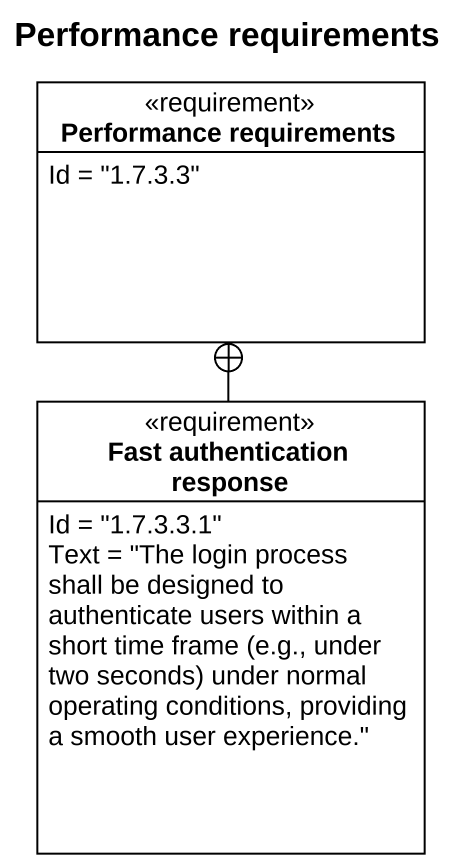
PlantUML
@startuml
title Performance requirements
hide circle
hide empty members
class "Performance requirements" as Performance_requirements <<requirement>> {
  Id = "1.7.3.3"
}
class "Fast authentication response" as Fast_authentication_response <<requirement>> {
  Id = "1.7.3.3.1"
  {field} Text = "The login process shall be designed to authenticate users within a short time frame (e.g., under two seconds) under normal operating conditions, providing a smooth user experience."
}
Fast_authentication_response -up-+ Performance_requirements
@enduml
